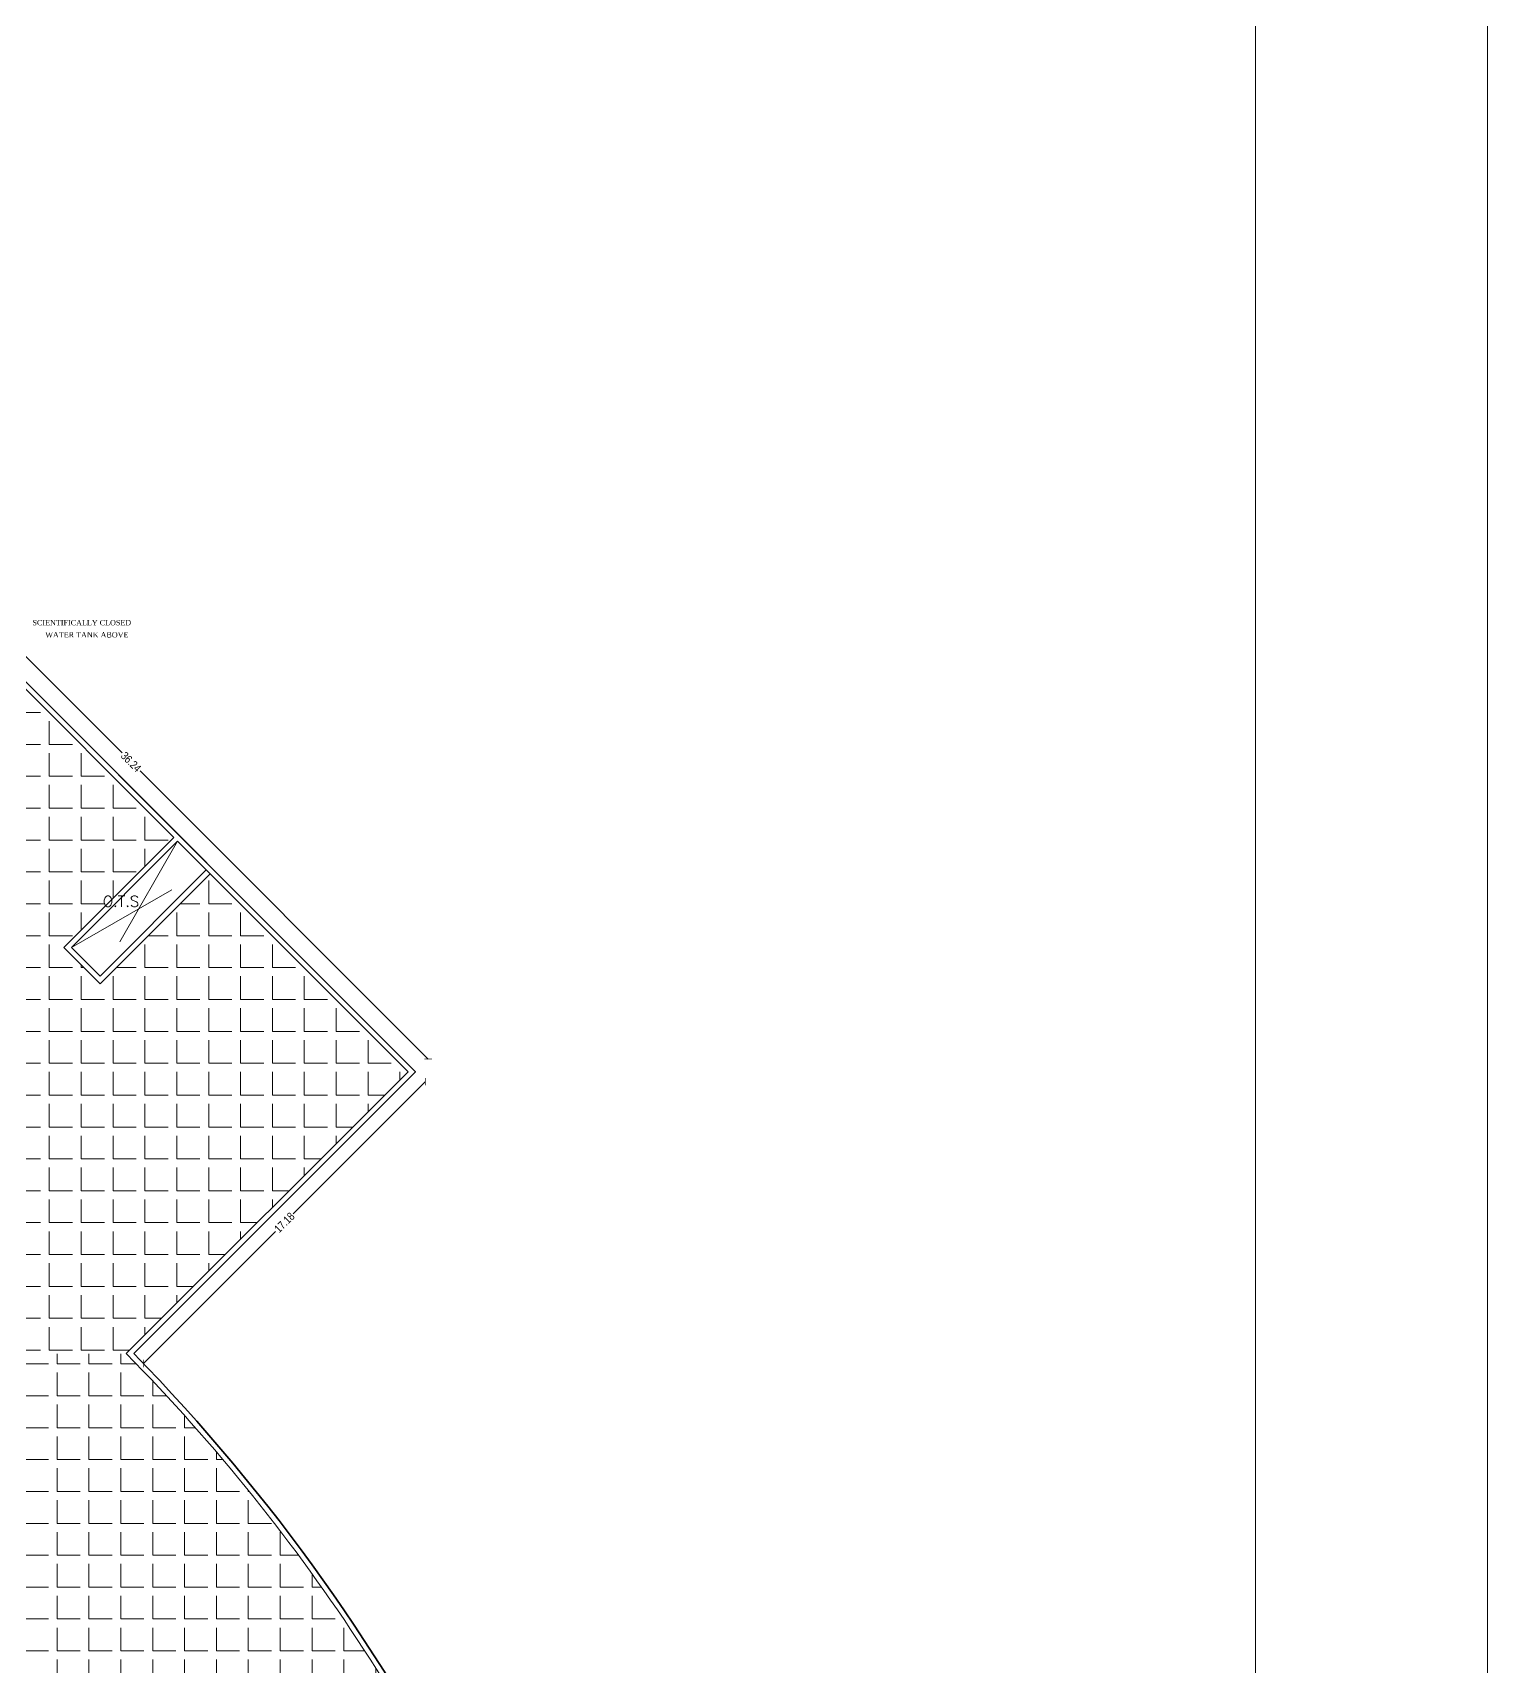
# Model space of a CAD drawing. Header units: metres. Extents: x 43 to 977, y 102 to 459.
# Drawn here: x 914.3 to 977, y 210.4 to 280.8 of the extents above; entities that cross this region are included whole.
import ezdxf
from ezdxf.enums import TextEntityAlignment as Align

# ---------------------------------------------------------------- set-up
doc = ezdxf.new("R2010")
doc.units = ezdxf.units.M
doc.header["$MEASUREMENT"] = 0
doc.header["$PDMODE"] = 3
doc.linetypes.add('HIDDEN', pattern=[0.375, 0.25, -0.125])
doc.layers.get('0').update_dxf_attribs({"lineweight": 0})
doc.layers.get('Defpoints').update_dxf_attribs({"lineweight": 0})
for name, color, linetype, lineweight in [('BLK_1_FLR_5_ROOF_AREA', 7, 'Continuous', 35), ('TE', 9, 'Continuous', 0), ('TEXT', 130, 'Continuous', 0), ('WALL', 7, 'Continuous', 0), ('WIN', 13, 'Continuous', 0)]:
    doc.layers.add(name, color=color, linetype=linetype, lineweight=lineweight)
doc.styles.get("Standard").update_dxf_attribs({"font": 'romans.shx'})
doc.styles.add('style2', font='romantic.ttf')
doc.styles.add('visa', font='swissc.ttf')
doc.dimstyles.new('o3', dxfattribs={"dimscale": 0.23, "dimtxt": 0.9, "dimasz": 1, "dimexe": 5, "dimexo": 9, "dimgap": 0.23, "dimtad": 0, "dimzin": 3, "dimdsep": 46, "dimtxsty": 'visa', "dimblk": 'ARCHTICK', "dimcen": 0.09, "dimse1": 1, "dimse2": 1, "dimclrd": 7, "dimclre": 256, "dimclrt": 7, "dimadec": 0, "dimazin": 0, "dimtfac": 0.23, "dimtofl": 0, "dimtmove": 2, "dimatfit": 1, "dimldrblk": 'ARCHTICK', "dimfxl": 0, "dimtolj": 1, "dimtzin": 0, "dimarcsym": 0})

# ---------------------------------------------------------------- blocks, each defined once
blk = doc.blocks.new('_ArchTick')
at = {"color": 0, "const_width": 0.15}
blk.add_lwpolyline([(-0.5, -0.5), (0.5, 0.5)], dxfattribs=at)
blk = doc.blocks.new('*D271')
at = {"layer": 'Defpoints', "color": 0, "lineweight": 30}
for p in [(930.811, 236.017), (931.239, 235.589), (918.66, 223.867)]:
    blk.add_point(p, dxfattribs=at)
at = {"layer": 'WALL', "color": 7, "lineweight": -2}
for p, q in [((931.239, 235.589), (925.545, 229.895)), ((919.088, 223.439), (924.782, 229.132))]:
    blk.add_line(p, q, dxfattribs=at)
at = {"layer": 'WALL', "color": 7, "lineweight": -2, "xscale": 0.23, "yscale": 0.23, "zscale": 0.23}
for p, rotation in [((931.239, 235.589), 44.99999999948596), ((919.088, 223.439), 224.999999999486)]:
    blk.add_blockref('_ArchTick', p, dxfattribs=dict(at, rotation=rotation))
at = {"layer": 'WALL', "color": 7, "insert": (925.163, 229.514), "char_height": 0.345, "attachment_point": 5, "rotation": 45, "style": 'visa'}
blk.add_mtext('\\A1;17.18', dxfattribs=at)
blk = doc.blocks.new('*D272')
at = {"layer": 'Defpoints', "color": 0, "lineweight": 30}
for p in [(905.733, 262.19), (905.185, 261.642), (930.81, 236.017)]:
    blk.add_point(p, dxfattribs=at)
at = {"layer": 'WALL', "color": 7, "lineweight": -2}
for p, q in [((905.733, 262.19), (918.158, 249.765)), ((931.358, 236.565), (918.933, 248.99))]:
    blk.add_line(p, q, dxfattribs=at)
at = {"layer": 'WALL', "color": 7, "lineweight": -2, "xscale": 0.23, "yscale": 0.23, "zscale": 0.23}
for p, rotation in [((905.733, 262.19), 134.9999999994797), ((931.358, 236.565), 314.9999999994797)]:
    blk.add_blockref('_ArchTick', p, dxfattribs=dict(at, rotation=rotation))
at = {"layer": 'WALL', "color": 7, "insert": (918.545, 249.377), "char_height": 0.345, "attachment_point": 5, "rotation": 315, "style": 'visa'}
blk.add_mtext('\\A1;36.24', dxfattribs=at)

msp = doc.modelspace()

# ---------------------------------------------------------------- hatches: boundary and pattern name
at = {"layer": 'TE', "ltscale": 20}
h = msp.add_hatch(dxfattribs=at)
h.set_pattern_fill('ANGLE', color=256, scale=5)
h.set_pattern_definition([(0, (-79840.1069, -8745.116), (0, 1.375), [1, -0.375]), (90, (-79840.1069, -8745.116), (-1.375, 1e-16), [1, -0.375])])
h.paths.add_polyline_path([(896.10227, 223.85928), (896.10227, 252.22806), (905.19334, 261.31912), (911.44337, 255.06909), (911.3285, 254.95422), (907.0379, 250.66361), (907.21395, 250.48756), (906.78262, 250.05622), (907.75135, 249.08749), (908.18268, 249.51882), (909.07558, 248.62593), (913.47702, 253.02737), (913.48105, 253.03141), (920.39094, 246.12152), (915.6471, 241.37768), (917.21146, 239.81332), (921.9553, 244.55716), (930.49517, 236.01729), (918.34104, 223.86316, -0.00001676), (918.34486, 223.85928)])
h.paths.add_polyline_path([(904.76987, 224.54946), (904.76987, 224.19951), (908.98414, 224.19951), (908.98414, 224.54946)], flags=24)
h.paths.add_polyline_path([(908.11071, 253.59363), (908.3364, 253.36795), (908.7325, 253.76405), (908.50682, 253.98974)], flags=24)
h.paths.add_polyline_path([(907.08686, 249.07138), (906.86117, 248.84569), (907.25766, 248.44921), (907.48335, 248.6749)], flags=24)
h.paths.add_polyline_path([(901.64597, 247.89104), (901.64597, 247.43172), (905.07023, 247.43172), (905.07023, 247.89104)], flags=24)
h.paths.add_polyline_path([(902.51785, 226.97712), (902.51785, 226.5178), (905.94211, 226.5178), (905.94211, 226.97712)], flags=24)
h.paths.add_polyline_path([(896.10227, 223.85928), (896.10227, 252.22806), (879.8915, 236.01729), (892.04946, 223.85928)])
h.paths.add_polyline_path([(904.78242, 224.06857), (904.78242, 223.71862), (909.18231, 223.71862), (909.18231, 224.06857)], flags=24)
h.paths.add_polyline_path([(915.57685, 243.71934), (915.57685, 243.00575), (917.48005, 243.00575), (917.48005, 243.71934)], flags=24)
h = msp.add_hatch(dxfattribs=at)
h.set_pattern_fill('ANGLE', color=256, scale=5)
h.set_pattern_definition([(0, (-79848.0222, -9378.2071), (0, 1.375), [1, -0.375]), (90, (-79848.0222, -9378.2071), (-1.375, 1e-16), [1, -0.375])])
h.paths.add_polyline_path([(896.10227, 223.85928), (892.04946, 223.85928, 0.0864182), (876.43502, 201.49519), (890.02296, 201.49519, -0.03766433), (895.78241, 209.94252), (896.10227, 209.94252)])
h.paths.add_polyline_path([(918.34486, 223.85928), (896.10227, 223.85928), (896.10227, 209.94252), (898.45386, 209.94252), (898.45633, 209.86633), (898.45633, 205.16068), (913.01166, 205.16068), (913.01166, 209.94252), (915.29091, 209.94252, -0.03766433), (921.05036, 201.49519), (933.93099, 201.49519, 0.08446336)])
h.paths.add_polyline_path([(909.76512, 212.9744), (901.30819, 212.9744), (901.30819, 218.91711), (900.69869, 218.91711), (900.69869, 220.44088), (901.30819, 220.44088), (909.76512, 220.44088), (910.37463, 220.44088), (910.37463, 218.91711), (909.76512, 218.91711)], flags=16)
h.paths.add_polyline_path([(909.50624, 213.20296), (901.56708, 213.20296), (901.53676, 213.1762), (901.53676, 213.58925), (901.30819, 213.58925), (901.30819, 217.2463), (901.53676, 217.2463), (901.53676, 218.68854), (903.29298, 218.68854), (901.56708, 220.21231), (909.50624, 220.21231), (907.78033, 218.68854), (909.53656, 218.68854), (909.53656, 217.46952), (909.76512, 217.46952), (909.76512, 213.81247), (909.53656, 213.81247), (909.53656, 213.1762)], flags=0)
h.paths.add_polyline_path([(909.53656, 215.03149), (907.40328, 215.03149), (907.09852, 215.03149), (903.97479, 215.03149), (903.67004, 215.03149), (901.53676, 215.03149), (901.53676, 217.16477), (903.67004, 217.16477), (903.67004, 217.46952), (902.52231, 217.46952), (902.34665, 217.24952), (902.17099, 217.46952), (902.34665, 217.46952), (902.34665, 218.38379), (903.67004, 218.38379), (903.67004, 218.68854), (903.72083, 218.68854), (903.72083, 215.08228), (903.924, 215.08228), (903.924, 218.93109), (903.97479, 218.93323), (903.97479, 218.80282), (907.09852, 218.80282), (907.09852, 218.93323), (907.14932, 218.93109), (907.14932, 215.08228), (907.35249, 215.08228), (907.35249, 218.68854), (907.40328, 218.68854), (907.40328, 218.38379), (908.64114, 218.38379), (908.64114, 217.46952), (909.53656, 217.46952)], flags=0)
h.paths.add_polyline_path([(913.47114, 221.11589), (910.49893, 221.14141), (910.49893, 223.20879), (913.47114, 223.18328)], flags=16)
h.paths.add_polyline_path([(884.52648, 201.35253), (888.7661, 201.35253), (888.7661, 201.70248), (884.52648, 201.70248)], flags=9)
h.paths.add_polyline_path([(905.2439, 222.82203), (905.82753, 222.82203), (905.82753, 223.25552), (905.2439, 223.25552)], flags=24)
h.paths.add_polyline_path([(899.6177, 220.09237), (899.6177, 220.676), (899.18421, 220.676), (899.18421, 220.09237)], flags=24)
h.paths.add_polyline_path([(899.98469, 216.43471), (899.98469, 217.01834), (899.5512, 217.01834), (899.5512, 216.43471)], flags=24)
h.paths.add_polyline_path([(899.71852, 212.86686), (899.71852, 213.45049), (899.28503, 213.45049), (899.28503, 212.86686)], flags=24)
h.paths.add_polyline_path([(901.18319, 211.03541), (901.76683, 211.03541), (901.76683, 211.4689), (901.18319, 211.4689)], flags=24)
h.paths.add_polyline_path([(905.24484, 210.73019), (905.82847, 210.73019), (905.82847, 211.16368), (905.24484, 211.16368)], flags=24)
h.paths.add_polyline_path([(909.47371, 211.02807), (910.05734, 211.02807), (910.05734, 211.46156), (909.47371, 211.46156)], flags=24)
h.paths.add_polyline_path([(911.73268, 212.84097), (911.73268, 213.42461), (911.29919, 213.42461), (911.29919, 212.84097)], flags=24)
h.paths.add_polyline_path([(912.04133, 216.43471), (912.04133, 217.01834), (911.60784, 217.01834), (911.60784, 216.43471)], flags=24)
h.paths.add_polyline_path([(911.7157, 220.14157), (911.7157, 220.72521), (911.28221, 220.72521), (911.28221, 220.14157)], flags=24)
h.paths.add_polyline_path([(901.13106, 221.32858), (901.7147, 221.32858), (901.7147, 221.76207), (901.13106, 221.76207)], flags=24)
h.paths.add_polyline_path([(905.24484, 221.05295), (905.82847, 221.05295), (905.82847, 221.48644), (905.24484, 221.48644)], flags=24)
h.paths.add_polyline_path([(909.39385, 221.34468), (909.97748, 221.34468), (909.97748, 221.77817), (909.39385, 221.77817)], flags=24)
h.paths.add_polyline_path([(905.2439, 209.14997), (905.82753, 209.14997), (905.82753, 209.58346), (905.2439, 209.58346)], flags=24)
h.paths.add_polyline_path([(913.45843, 216.41582), (913.45843, 216.99945), (913.02494, 216.99945), (913.02494, 216.41582)], flags=24)
h.paths.add_polyline_path([(898.59644, 216.41582), (898.59644, 216.99945), (898.16295, 216.99945), (898.16295, 216.41582)], flags=24)
h.paths.add_polyline_path([(904.77836, 223.71862), (909.1867, 223.71862), (909.1867, 224.06857), (904.77836, 224.06857)], flags=9)
h.paths.add_polyline_path([(910.50229, 221.08708), (912.96506, 221.08708), (912.96506, 223.26073), (910.50229, 223.26073)], flags=24)
h.paths.add_polyline_path([(900.13389, 214.96179), (901.16989, 214.96179), (901.16989, 215.43134), (900.13389, 215.43134)], flags=24)
h.paths.add_polyline_path([(909.84318, 215.18501), (910.87917, 215.18501), (910.87917, 215.65456), (909.84318, 215.65456)], flags=24)
h.paths.add_polyline_path([(901.33332, 219.46704), (902.02563, 219.46704), (902.02563, 219.91704), (901.33332, 219.91704)], flags=8)
h.paths.add_polyline_path([(909.1686, 219.46704), (909.86091, 219.46704), (909.86091, 219.91704), (909.1686, 219.91704)], flags=8)
h.paths.add_polyline_path([(907.69404, 218.94948), (908.48486, 218.94948), (908.48486, 219.39948), (907.69404, 219.39948)], flags=8)
h.paths.add_polyline_path([(902.53863, 219.12123), (903.32946, 219.12123), (903.32946, 219.57123), (902.53863, 219.57123)], flags=8)

# ---------------------------------------------------------------- linework, layer by layer
at = {"layer": 'BLK_1_FLR_5_ROOF_AREA', "color": 54, "lineweight": 35}
msp.add_lwpolyline([(918.65977, 223.86672), (930.81034, 236.01729), (905.18526, 261.64236), (879.56019, 236.01729), (891.72198, 223.85544, 0.02441008), (886.53284, 218.05909, 0.03969234), (879.37574, 207.64296, 0.11653594), (870.10194, 178.76871), (870.10194, 140.82843), (940.97301, 140.82843), (940.97138, 179.17735, 0.15701398)], format="xyb", close=True, dxfattribs=at)
at = {"layer": 'WALL'}
for p, q in [((930.81034, 236.01729), (905.18526, 261.64236)), ((920.39094, 246.12152), (905.19334, 261.31912)), ((915.6471, 241.37768), (920.39094, 246.12152)), ((915.97237, 241.37768), (920.55161, 245.95692)), ((917.21146, 240.13859), (921.79267, 244.7198)), ((917.21146, 239.81332), (921.9553, 244.55716)), ((930.49517, 236.01729), (921.76977, 244.74269)), ((922.00412, 244.8235), (922.0062, 244.82558)), ((915.6471, 241.37768), (917.21146, 239.81332)), ((915.97237, 241.37768), (917.21146, 240.13859)), ((918.34104, 223.86316), (930.49517, 236.01729)), ((918.65977, 223.86672), (930.81034, 236.01729))]:
    msp.add_line(p, q, dxfattribs=at)
at = {"layer": 'WALL', "ltscale": 20}
for points in [[(42.9277, 459.34744), (977.0464, 459.34744), (977.0464, 102.30568), (42.9277, 102.30568)], [(52.9277, 449.34744), (967.0464, 449.34744), (967.0464, 112.30568), (52.9277, 112.30568)]]:
    msp.add_lwpolyline(points, close=True, dxfattribs=at)
at = {"layer": 'WALL', "color": 7}
msp.add_lwpolyline([(921.76977, 244.74269), (920.55358, 245.95888), (915.97237, 241.37768)], dxfattribs=at)
at = {"layer": 'WALL'}
for radius, start, end in [(81.25995, 21.4355673, 44.5333764), (81.48995, 8.6958355, 44.3779963)]:
    msp.add_arc((860.41553, 166.87355), radius, start, end, dxfattribs=at)
at = {"layer": 'WIN', "linetype": 'HIDDEN', "lineweight": 9, "ltscale": 20}
for p, q in [((920.55161, 245.95692), (917.21146, 240.13859)), ((915.97237, 241.37768), (921.78863, 244.71576))]:
    msp.add_line(p, q, dxfattribs=at)

# ---------------------------------------------------------------- texts
at = {"layer": 'TEXT', "color": 4, "style": 'style2'}
for s, p in [('SCIENTIFICALLY CLOSED', (916.42273, 255.27025)), ('WATER TANK ABOVE', (916.64129, 254.74441))]:
    msp.add_text(s, height=0.2285656, dxfattribs=at).set_placement(p, align=Align.CENTER)
at = {"layer": 'TEXT', "lineweight": -3, "insert": (915.69578, 243.60041), "char_height": 0.4695533, "width": 6.374733, "attachment_point": 1}
msp.add_mtext('{\\W5.073796; }O.T.S', dxfattribs=at)

# ---------------------------------------------------------------- dimensions: what is measured, and where the dimension line sits
at = {"layer": 'WALL'}
for p1, p2, distance, picture, middle in [((930.81034, 236.01729), (905.18526, 261.64236), -0.7743, '*D272', (918.54531, 249.37734)), ((918.65994, 223.86654), (930.81051, 236.01711), -0.60527, '*D271', (925.16322, 229.51383))]:
    dim = msp.add_aligned_dim(p1=p1, p2=p2, distance=distance, dimstyle='o3', override={"dimtxt": 1.5, "dimpost": '\\X'}, dxfattribs=at)
    dim.commit()
    dim.dimension.update_dxf_attribs({"geometry": picture, "text_midpoint": middle})

doc.saveas('drawing.dxf')
